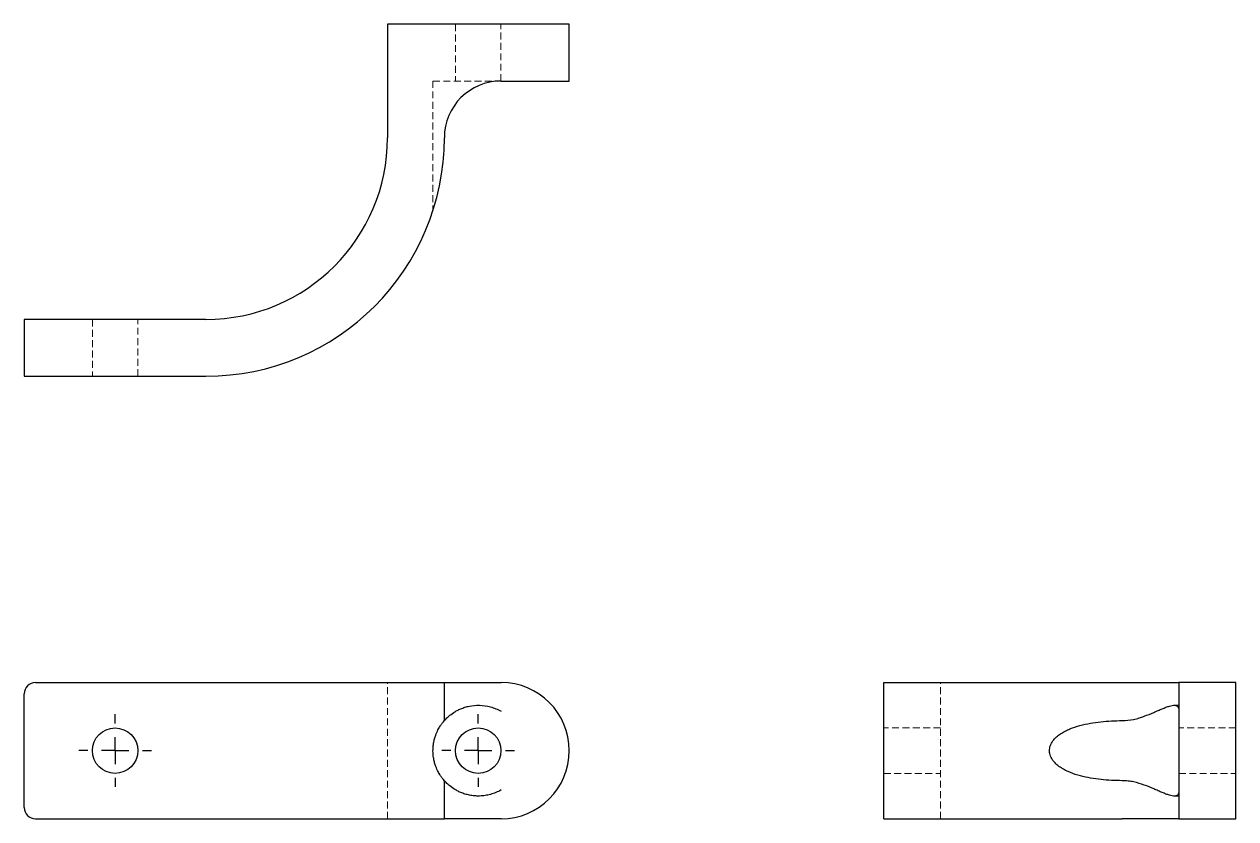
# Model space of a CAD drawing. Header units: millimetres. Extents: x 33 to 255, y 45 to 190.
import ezdxf

# ---------------------------------------------------------------- set-up
doc = ezdxf.new("R2010")
doc.units = ezdxf.units.MM
doc.linetypes.add('HIDDEN', pattern=[1.905, 1.27, -0.635])
doc.layers.add('10', color=7, linetype='Continuous')

# ---------------------------------------------------------------- blocks, each defined once
blk = doc.blocks.new('SW_CENTERMARKSYMBOL_0')
at = {"layer": '10', "color": 0}
for p, q in [((0, 5), (0, 6.67)), ((0, 0), (0, 2.5)), ((-5, 0), (-6.67, 0)), ((0, 0), (-2.5, 0)), ((0, 0), (0, -2.5)), ((0, 0), (2.5, 0)), ((5, 0), (6.67, 0)), ((0, -5), (0, -6.67))]:
    blk.add_line(p, q, dxfattribs=at)
blk = doc.blocks.new('SW_CENTERMARKSYMBOL_1')
at = {"layer": '10', "color": 0}
for p, q in [((0, 5), (0, 6.67)), ((0, 0), (0, 2.5)), ((-5, 0), (-6.67, 0)), ((0, 0), (-2.5, 0)), ((0, 0), (0, -2.5)), ((0, 0), (2.5, 0)), ((5, 0), (6.67, 0)), ((0, -5), (0, -6.67))]:
    blk.add_line(p, q, dxfattribs=at)

msp = doc.modelspace()

# ---------------------------------------------------------------- linework, layer by layer
at = {"color": 7, "linetype": 'Continuous', "lineweight": 25}
for p, q in [((99.67, 190.29), (99.67, 169.46)), ((120.5, 190.29), (99.67, 190.29)), ((133, 190.29), (120.5, 190.29)), ((133, 179.87), (133, 190.29)), ((120.5, 179.87), (133, 179.87)), ((33, 136.12), (33, 125.71)), ((35.08, 136.12), (33, 136.12)), ((66.33, 136.12), (35.08, 136.12)), ((33, 125.71), (35.08, 125.71)), ((35.08, 125.71), (66.33, 125.71)), ((35.08, 69.5), (66.33, 69.5)), ((66.33, 69.5), (110.08, 69.5)), ((110.08, 62.51), (110.08, 69.5)), ((110.08, 69.5), (120.5, 69.5)), ((190.71, 44.5), (190.71, 69.5)), ((190.71, 69.5), (234.46, 69.5)), ((234.46, 69.5), (244.87, 69.5)), ((244.87, 69.5), (244.87, 44.5)), ((255.29, 69.5), (244.87, 69.5)), ((255.29, 44.5), (255.29, 69.5)), ((33, 46.58), (33, 67.42)), ((110.08, 44.5), (110.08, 51.49)), ((35.08, 44.5), (66.33, 44.5)), ((66.33, 44.5), (110.08, 44.5)), ((120.5, 44.5), (110.08, 44.5)), ((190.71, 44.5), (234.46, 44.5)), ((244.87, 44.5), (234.46, 44.5)), ((244.87, 44.5), (255.29, 44.5))]:
    msp.add_line(p, q, dxfattribs=at)
at = {"color": 7, "linetype": 'HIDDEN', "lineweight": 18}
for p, q in [((112.13, 190.29), (112.13, 179.87)), ((120.47, 179.87), (120.47, 190.29)), ((108, 179.87), (120.5, 179.87)), ((108, 179.87), (108, 156.13)), ((45.5, 136.12), (45.5, 125.71)), ((53.83, 125.71), (53.83, 136.12)), ((99.67, 44.5), (99.67, 69.5)), ((201.12, 44.5), (201.12, 69.5)), ((244.87, 65.33), (243.99, 65.33)), ((201.12, 61.17), (190.71, 61.17)), ((255.29, 61.17), (244.87, 61.17)), ((190.71, 52.83), (201.12, 52.83)), ((244.87, 52.83), (255.29, 52.83)), ((244, 48.67), (244.87, 48.67))]:
    msp.add_line(p, q, dxfattribs=at)
at = {"color": 7, "linetype": 'Continuous', "lineweight": 25}
for centre in [(49.67, 57), (116.3, 57)]:
    msp.add_circle(centre, 4.17, dxfattribs=at)
for centre, radius, start, end in [((120.5, 169.46), 10.42, 90, 180), ((66.33, 169.46), 43.75, 270, 360), ((66.33, 169.46), 33.33, 270, 0), ((35.08, 67.42), 2.08, 90, 180), ((120.5, 57), 12.5, 270, 90), ((35.08, 46.58), 2.08, 180, 270)]:
    msp.add_arc(centre, radius, start, end, dxfattribs=at)
for points, knots in [([(110.08, 62.51), (110.08, 62.51), (110.16, 62.6), (110.36, 62.81), (110.45, 62.9), (110.65, 63.1), (110.77, 63.2), (111.15, 63.54), (111.47, 63.78), (112.02, 64.13), (112.22, 64.25), (112.64, 64.48), (112.87, 64.58), (113.34, 64.78), (113.59, 64.87), (114.12, 65.04), (114.4, 65.11), (115.27, 65.29), (115.89, 65.35), (117.21, 65.31), (117.88, 65.22), (118.88, 64.94), (119.22, 64.83), (119.87, 64.55), (120.19, 64.4), (120.5, 64.22)], [0, 0, 0, 0, 0.125, 0.125, 0.1875, 0.1875, 0.25, 0.25, 0.375, 0.375, 0.4375, 0.4375, 0.5, 0.5, 0.5625, 0.5625, 0.625, 0.625, 0.75, 0.75, 0.875, 0.875, 0.9375, 0.9375, 1, 1, 1, 1]), ([(234.46, 62.51), (235.17, 62.51), (235.87, 62.6), (236.88, 62.81), (237.22, 62.9), (237.87, 63.1), (238.18, 63.2), (239.1, 63.54), (239.69, 63.78), (240.52, 64.13), (240.79, 64.25), (241.31, 64.48), (241.55, 64.58), (242.03, 64.78), (242.26, 64.87), (242.7, 65.04), (242.91, 65.11), (243.49, 65.29), (243.82, 65.35), (244.37, 65.31), (244.56, 65.22), (244.75, 64.94), (244.8, 64.83), (244.86, 64.55), (244.87, 64.4), (244.87, 64.22)], [0, 0, 0, 0, 0.125, 0.125, 0.1875, 0.1875, 0.25, 0.25, 0.375, 0.375, 0.4375, 0.4375, 0.5, 0.5, 0.5625, 0.5625, 0.625, 0.625, 0.75, 0.75, 0.875, 0.875, 0.9375, 0.9375, 1, 1, 1, 1]), ([(110.08, 51.49), (110.08, 51.49), (110.02, 51.55), (109.85, 51.76), (109.78, 51.85), (109.61, 52.07), (109.52, 52.2), (109.29, 52.54), (109.17, 52.73), (108.91, 53.21), (108.77, 53.49), (108.55, 54.01), (108.48, 54.2), (108.34, 54.63), (108.27, 54.86), (108.18, 55.25), (108.16, 55.39), (108.11, 55.67), (108.08, 55.82), (108.04, 56.12), (108.03, 56.29), (108.01, 56.61), (108, 56.77), (108, 57.1), (108, 57.27), (108.02, 57.6), (108.03, 57.76), (108.07, 58.07), (108.09, 58.22), (108.14, 58.51), (108.16, 58.65), (108.25, 59.05), (108.32, 59.29), (108.45, 59.72), (108.53, 59.92), (108.67, 60.28), (108.74, 60.44), (108.88, 60.74), (108.95, 60.87), (109.15, 61.24), (109.28, 61.44), (109.5, 61.78), (109.6, 61.92), (109.78, 62.15), (109.85, 62.24), (110.02, 62.45), (110.08, 62.51), (110.08, 62.51)], [0, 0, 0, 0, 0.125, 0.125, 0.1875, 0.1875, 0.25, 0.25, 0.3125, 0.3125, 0.375, 0.375, 0.40625, 0.40625, 0.4375, 0.4375, 0.453125, 0.453125, 0.46875, 0.46875, 0.484375, 0.484375, 0.5, 0.5, 0.515625, 0.515625, 0.53125, 0.53125, 0.546875, 0.546875, 0.5625, 0.5625, 0.59375, 0.59375, 0.625, 0.625, 0.65625, 0.65625, 0.6875, 0.6875, 0.75, 0.75, 0.8125, 0.8125, 0.875, 0.875, 1, 1, 1, 1]), ([(234.46, 51.49), (233.15, 51.49), (231.85, 51.55), (229.93, 51.76), (229.3, 51.85), (228.03, 52.07), (227.4, 52.2), (226.16, 52.54), (225.54, 52.73), (224.36, 53.21), (223.79, 53.49), (222.98, 54.01), (222.72, 54.2), (222.23, 54.63), (222.01, 54.86), (221.71, 55.25), (221.62, 55.39), (221.45, 55.67), (221.38, 55.82), (221.26, 56.12), (221.21, 56.29), (221.14, 56.61), (221.12, 56.77), (221.12, 57.1), (221.13, 57.27), (221.18, 57.6), (221.22, 57.76), (221.33, 58.07), (221.4, 58.22), (221.56, 58.51), (221.64, 58.65), (221.93, 59.05), (222.15, 59.29), (222.63, 59.72), (222.89, 59.92), (223.42, 60.28), (223.7, 60.44), (224.28, 60.74), (224.57, 60.87), (225.46, 61.24), (226.07, 61.44), (227.33, 61.78), (227.97, 61.92), (229.25, 62.15), (229.89, 62.24), (231.83, 62.45), (233.14, 62.51), (234.46, 62.51)], [0, 0, 0, 0, 0.125, 0.125, 0.1875, 0.1875, 0.25, 0.25, 0.3125, 0.3125, 0.375, 0.375, 0.40625, 0.40625, 0.4375, 0.4375, 0.453125, 0.453125, 0.46875, 0.46875, 0.484375, 0.484375, 0.5, 0.5, 0.515625, 0.515625, 0.53125, 0.53125, 0.546875, 0.546875, 0.5625, 0.5625, 0.59375, 0.59375, 0.625, 0.625, 0.65625, 0.65625, 0.6875, 0.6875, 0.75, 0.75, 0.8125, 0.8125, 0.875, 0.875, 1, 1, 1, 1]), ([(120.5, 49.78), (119.88, 49.43), (119.23, 49.16), (118.22, 48.88), (117.88, 48.81), (117.22, 48.71), (116.89, 48.68), (116.23, 48.66), (115.91, 48.67), (115.29, 48.73), (114.99, 48.77), (114.41, 48.89), (114.13, 48.96), (113.6, 49.12), (113.35, 49.22), (112.87, 49.42), (112.65, 49.52), (112.23, 49.75), (112.03, 49.86), (111.47, 50.22), (111.16, 50.46), (110.64, 50.91), (110.43, 51.11), (110.23, 51.33), (110.17, 51.39), (110.1, 51.47), (110.08, 51.49), (110.08, 51.49)], [0, 0, 0, 0, 0.125, 0.125, 0.1875, 0.1875, 0.25, 0.25, 0.3125, 0.3125, 0.375, 0.375, 0.4375, 0.4375, 0.5, 0.5, 0.5625, 0.5625, 0.625, 0.625, 0.75, 0.75, 0.875, 0.875, 0.9375, 0.9375, 1, 1, 1, 1]), ([(244.87, 49.78), (244.87, 49.43), (244.82, 49.16), (244.63, 48.88), (244.55, 48.81), (244.35, 48.71), (244.23, 48.68), (243.97, 48.66), (243.81, 48.67), (243.48, 48.73), (243.3, 48.77), (242.91, 48.89), (242.7, 48.96), (242.27, 49.12), (242.04, 49.22), (241.56, 49.42), (241.31, 49.52), (240.79, 49.75), (240.52, 49.86), (239.69, 50.22), (239.11, 50.46), (237.88, 50.91), (237.22, 51.11), (236.21, 51.33), (235.87, 51.39), (235.17, 51.47), (234.82, 51.49), (234.46, 51.49)], [0, 0, 0, 0, 0.125, 0.125, 0.1875, 0.1875, 0.25, 0.25, 0.3125, 0.3125, 0.375, 0.375, 0.4375, 0.4375, 0.5, 0.5, 0.5625, 0.5625, 0.625, 0.625, 0.75, 0.75, 0.875, 0.875, 0.9375, 0.9375, 1, 1, 1, 1])]:
    msp.add_open_spline(points, degree=3, knots=knots, dxfattribs=at)

# ---------------------------------------------------------------- block references
at = {"layer": '10'}
for name, p in [('SW_CENTERMARKSYMBOL_1', (49.67, 57)), ('SW_CENTERMARKSYMBOL_0', (116.3, 57))]:
    msp.add_blockref(name, p, dxfattribs=at)

doc.saveas('drawing.dxf')
